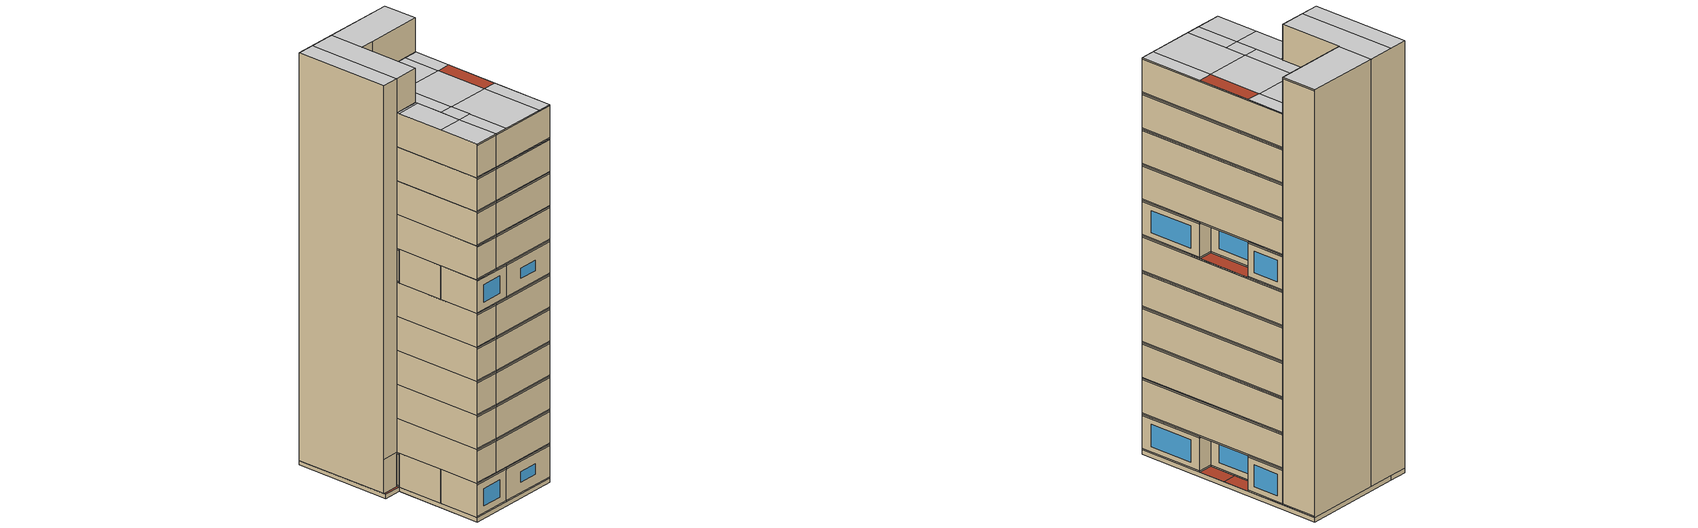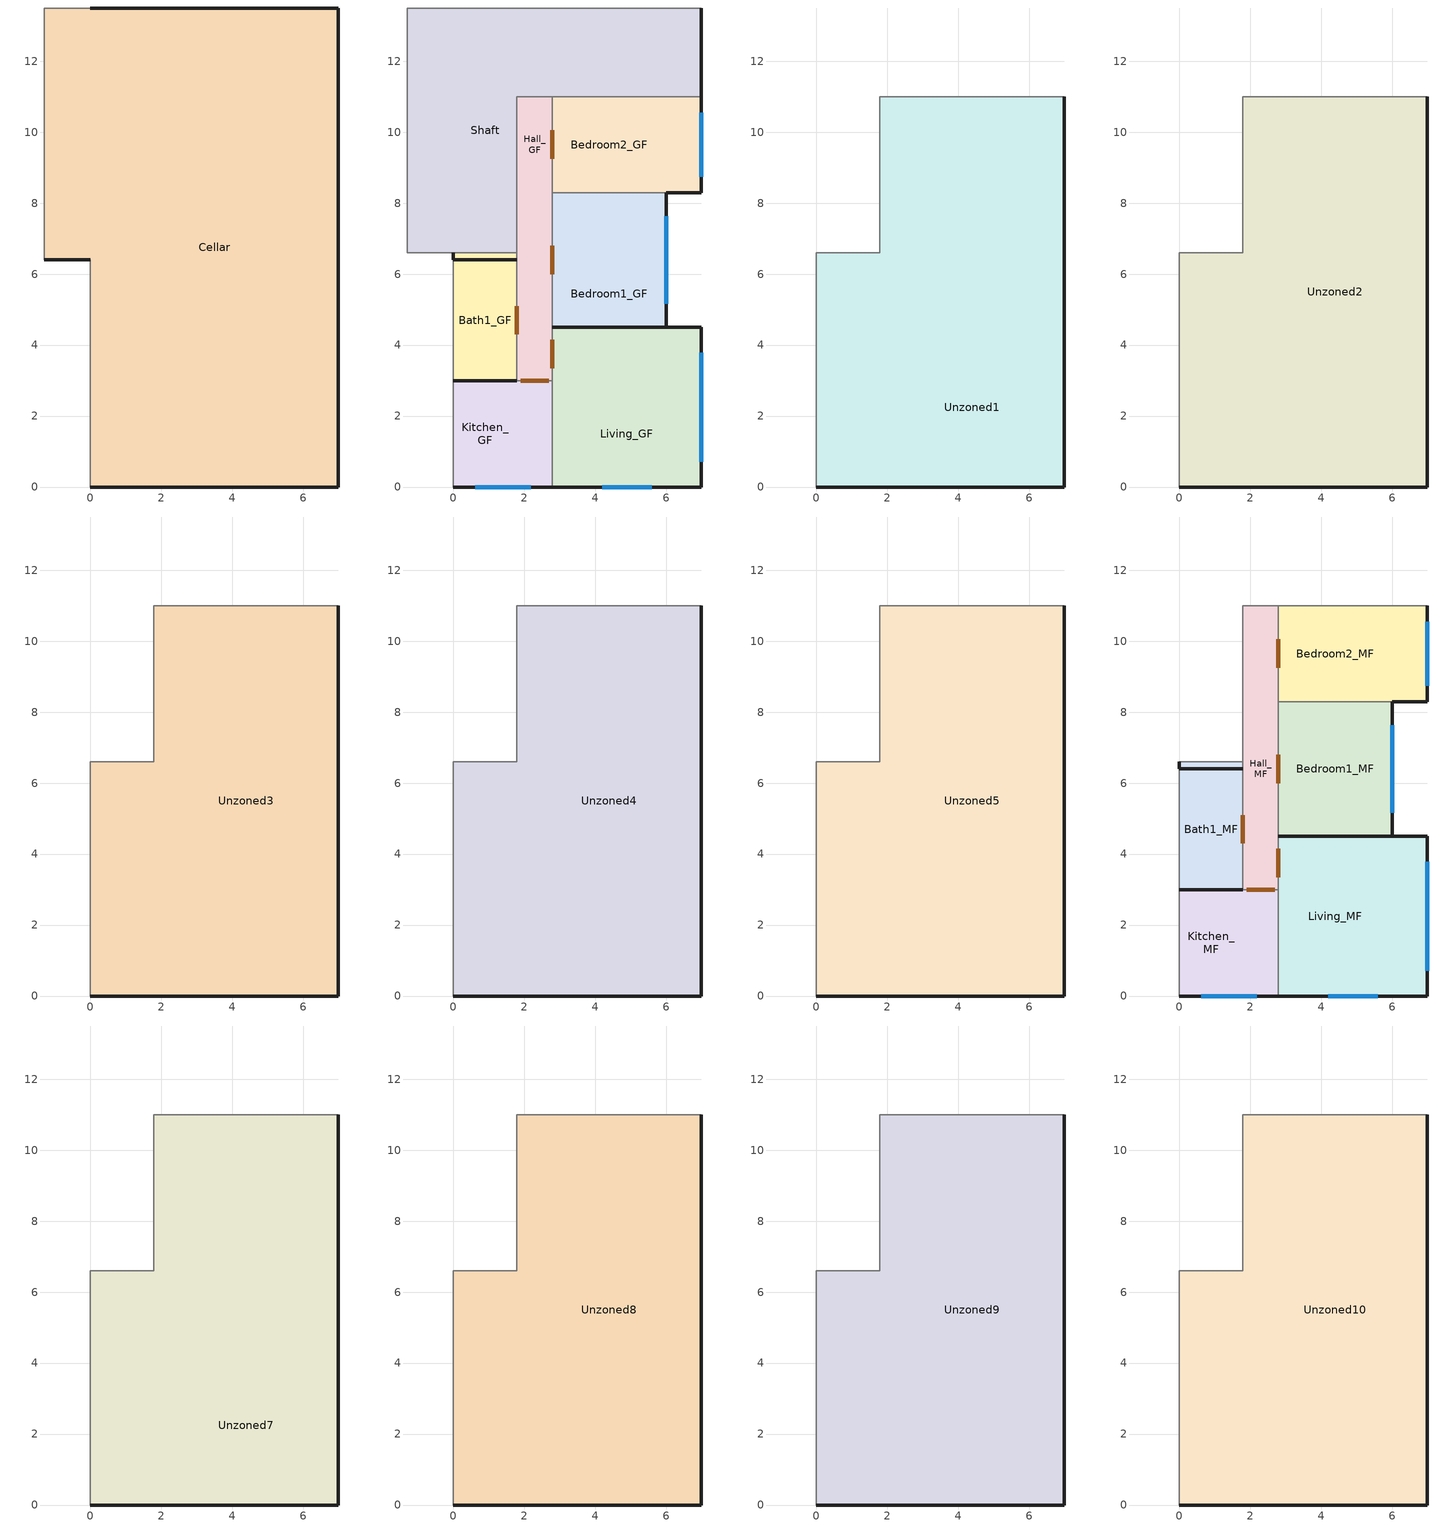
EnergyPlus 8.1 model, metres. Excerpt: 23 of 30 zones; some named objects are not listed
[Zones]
Cellar
 floor ground (FLOOR_RandomU): 0,13.5 7,13.5 7,0 0,0 z-0.3; -1.3,13.5 0,13.5 0,6.4 -1.3,6.4 z-0.3
 wall outside (CAVITY_RandomU): 0,0 7,0 7,13.5 0,13.5 / -1.3,6.4 0,6.4 z-0.3:0
 wall adiabatic (CAVITY_RandomU): 0,6.4 0,0 / 0,13.5 -1.3,13.5 -1.3,6.4 z-0.3:0
 roof outside (3.10_Roof): 6,8.3 6,6.4 7,6.4 7,8.3 z0; 6,6.4 6,4.5 7,4.5 7,6.4 z0; -1.3,6.6 -1.3,6.4 0,6.4 0,6.6 z0
Shaft
 floor to Cellar (Suspended_Wooden_Floor): -1.3,13.5 0,13.5 0,6.6 -1.3,6.6 z0; 0,13.5 1.8,13.5 1.8,6.6 0,6.6 z0; 6,13.5 7,13.5 7,11 6,11 z0; 1.8,13.5 2.8,13.5 2.8,11 1.8,11 z0; 2.8,13.5 6,13.5 6,11 2.8,11 z0
 wall outside (CAVITY_RandomU): 7,11 7,13.5 z0.1:28.7; 7,11 7,13.5 z28.7:28.8; 7,11 7,13.5 z0:0.1
 wall adiabatic (CAVITY_RandomU): 7,13.5 1.8,13.5 -1.3,13.5 -1.3,6.6 z0:28.8; -1.3,6.6 0,6.6 z0:2.4; -1.3,6.6 0,6.6 z2.4:28.8
 wall to Bath1_GF (Single_Brick_Internal_Wall): 0,6.6 1.8,6.6 z0:2.4
 wall to Unzoned1 (Single_Brick_Internal_Wall): 0,6.6 1.8,6.6 1.8,11 2.8,11 7,11 z2.4:4.8
 wall to Bath1_MF (Single_Brick_Internal_Wall): 0,6.6 1.8,6.6 z14.4:16.8
 wall to Unzoned10 (Single_Brick_Internal_Wall): 0,6.6 1.8,6.6 1.8,11 2.8,11 7,11 z24:26.4
 wall to Hall_GF (Single_Brick_Internal_Wall): 1.8,6.6 1.8,11 2.8,11 z0:2.4
 wall to Bath1_TF (Single_Brick_Internal_Wall): 0,6.6 1.8,6.6 z26.4:28.8
 wall to Hall_TF (Single_Brick_Internal_Wall): 1.8,6.6 1.8,11 2.8,11 z26.4:28.8
 wall to Unzoned2 (Single_Brick_Internal_Wall): 0,6.6 1.8,6.6 1.8,11 2.8,11 7,11 z4.8:7.2
 wall to Unzoned3 (Single_Brick_Internal_Wall): 0,6.6 1.8,6.6 1.8,11 2.8,11 7,11 z7.2:9.6
 wall to Unzoned7 (Single_Brick_Internal_Wall): 0,6.6 1.8,6.6 1.8,11 2.8,11 7,11 z16.8:19.2
 wall to Unzoned4 (Single_Brick_Internal_Wall): 0,6.6 1.8,6.6 1.8,11 2.8,11 7,11 z9.6:12
 wall to Unzoned8 (Single_Brick_Internal_Wall): 0,6.6 1.8,6.6 1.8,11 2.8,11 7,11 z19.2:21.6
 wall to Unzoned5 (Single_Brick_Internal_Wall): 0,6.6 1.8,6.6 1.8,11 2.8,11 7,11 z12:14.4
 wall to Unzoned9 (Single_Brick_Internal_Wall): 0,6.6 1.8,6.6 1.8,11 2.8,11 7,11 z21.6:24
 wall to Hall_MF (Single_Brick_Internal_Wall): 1.8,6.6 1.8,11 2.8,11 z14.4:16.8
 wall to Bedroom2_GF (Single_Brick_Internal_Wall): 2.8,11 7,11 z0:2.4
 wall to Bedroom2_MF (Single_Brick_Internal_Wall): 2.8,11 7,11 z14.4:16.8
 wall to Bedroom2_TF (Single_Brick_Internal_Wall): 2.8,11 7,11 z26.4:28.8
 ceiling to Loft (LoftCeiling_RandomU): 0,13.5 0,6.6 1.8,6.6 1.8,13.5 z28.8; -1.3,13.5 -1.3,6.6 0,6.6 0,13.5 z28.8; 1.8,13.5 1.8,11 7,11 7,13.5 z28.8
Bedroom2_GF
 floor to Cellar (Suspended_Wooden_Floor): 6,11 7,11 7,8.3 6,8.3 z0; 2.8,11 6,11 6,8.3 2.8,8.3 z0
 wall outside (CAVITY_RandomU): 6,8.3 7,8.3 7,11 z0.1:2.3; 6,8.3 7,8.3 7,11 z2.3:2.4; 6,8.3 7,8.3 7,11 z0:0.1
 wall to Bedroom1_GF (Single_Brick_Internal_Wall): 2.8,8.3 6,8.3 z0:2.4
 wall to Hall_GF (Single_Brick_Internal_Wall): 2.8,11 2.8,8.3 z0:2.4
 window (Window_RandomU): 7,8.75 7,10.55 z0.47:1.93
 door inside (Wooden_Door): 2.8,10.05 2.8,9.25 z0:2
Living_GF
 floor to Cellar (Suspended_Wooden_Floor): 2.8,3 7,3 7,0 2.8,0 z0; 2.8,4.5 6,4.5 6,3 2.8,3 z0; 6,4.5 7,4.5 7,3 6,3 z0
 wall outside (CAVITY_RandomU): 2.8,0 7,0 7,4.5 2.8,4.5 z0.1:2.3; 2.8,0 7,0 7,4.5 2.8,4.5 z2.3:2.4; 2.8,0 7,0 7,4.5 2.8,4.5 z0:0.1
 wall to Kitchen_GF (Single_Brick_Internal_Wall): 2.8,3 2.8,0 z0:2.4
 wall to Hall_GF (Single_Brick_Internal_Wall): 2.8,4.5 2.8,3 z0:2.4
 window (Window_RandomU): 7,0.71 7,3.79 z0.45:1.95; 4.2,0 5.6,0 z0.83:1.57
 door inside (Wooden_Door): 2.8,4.15 2.8,3.35 z0:2
Bedroom1_GF
 floor to Cellar (Suspended_Wooden_Floor): 2.8,8.3 6,8.3 6,6.4 2.8,6.4 z0; 2.8,6.4 6,6.4 6,4.5 2.8,4.5 z0
 wall outside (CAVITY_RandomU): 2.8,4.5 6,4.5 6,8.3 z0.1:2.3; 2.8,4.5 6,4.5 6,8.3 z2.3:2.4; 2.8,4.5 6,4.5 6,8.3 z0:0.1
 wall to Hall_GF (Single_Brick_Internal_Wall): 2.8,8.3 2.8,4.5 z0:2.4
 window (Window_RandomU): 6,5.17 6,7.63 z0.49:1.91
 door inside (Wooden_Door): 2.8,6.8 2.8,6 z0:2
Hall_GF
 floor to Cellar (Suspended_Wooden_Floor): 1.8,8.3 2.8,8.3 2.8,6.4 1.8,6.4 z0; 1.8,4.5 2.8,4.5 2.8,3 1.8,3 z0; 1.8,6.4 2.8,6.4 2.8,4.5 1.8,4.5 z0; 1.8,11 2.8,11 2.8,8.3 1.8,8.3 z0
 wall to Kitchen_GF (Single_Brick_Internal_Wall): 1.8,3 2.8,3 z0:2.4
 wall to Bath1_GF (Single_Brick_Internal_Wall): 1.8,6.6 1.8,6.4 1.8,3 z0:2.4
 door inside (Wooden_Door): 1.9,3 2.7,3 / 1.8,5.1 1.8,4.3 z0:2
Kitchen_GF
 floor to Cellar (Suspended_Wooden_Floor): 0,3 1.8,3 1.8,0 0,0 z0; 1.8,3 2.8,3 2.8,0 1.8,0 z0
 wall outside (CAVITY_RandomU): 0,0 2.8,0 / 1.8,3 0,3 z0.1:2.3; 1.8,3 0,3 / 0,0 2.8,0 z2.3:2.4; 1.8,3 0,3 / 0,0 2.8,0 z0:0.1
 wall adiabatic (CAVITY_RandomU): 0,3 0,0 z0:2.4
 window (Window_RandomU): 0.62,0 2.18,0 z0.59:1.81
Bath1_GF
 floor to Cellar (Suspended_Wooden_Floor): 0,6.4 1.8,6.4 1.8,3 0,3 z0; 0,6.6 1.8,6.6 1.8,6.4 0,6.4 z0
 wall outside (CAVITY_RandomU): 0,3 1.8,3 / 0,6.6 0,6.4 1.8,6.4 z0.1:2.3; 0,6.6 0,6.4 1.8,6.4 / 0,3 1.8,3 z2.3:2.4; 0,6.6 0,6.4 1.8,6.4 / 0,3 1.8,3 z0:0.1
 wall adiabatic (CAVITY_RandomU): 1.8,6.4 0,6.4 0,3 z0:2.4
Unzoned1
 floor to Bedroom1_GF (Suspended_Wooden_Floor): 2.8,8.3 6,8.3 6,4.5 2.8,4.5 z2.4
 floor to Hall_GF (Suspended_Wooden_Floor): 1.8,4.5 2.8,4.5 2.8,3 1.8,3 z2.4; 1.8,8.3 2.8,8.3 2.8,4.5 1.8,4.5 z2.4; 1.8,11 2.8,11 2.8,8.3 1.8,8.3 z2.4
 floor to Bedroom2_GF (Suspended_Wooden_Floor): 6,11 7,11 7,8.3 6,8.3 z2.4; 2.8,11 6,11 6,8.3 2.8,8.3 z2.4
 floor to Living_GF (Suspended_Wooden_Floor): 2.8,4.5 6,4.5 6,0 2.8,0 z2.4; 6,4.5 7,4.5 7,0 6,0 z2.4
 floor ground (FLOOR_RandomU): 6,8.3 7,8.3 7,4.5 6,4.5 z2.4
 floor to Kitchen_GF (Suspended_Wooden_Floor): 1.8,3 2.8,3 2.8,0 1.8,0 z2.4; 0,3 1.8,3 1.8,0 0,0 z2.4
 floor to Bath1_GF (Suspended_Wooden_Floor): 0,6.4 1.8,6.4 1.8,3 0,3 z2.4; 0,6.6 1.8,6.6 1.8,6.4 0,6.4 z2.4
 wall outside (CAVITY_RandomU): 0,0 1.8,0 7,0 7,11 z2.5:4.7; 0,0 1.8,0 7,0 7,11 z4.7:4.8; 0,0 1.8,0 7,0 7,11 z2.4:2.5
 wall adiabatic (CAVITY_RandomU): 0,6.6 0,0 z2.4:4.8
Unzoned2
 floor to Unzoned1 (Suspended_Wooden_Floor): 1.8,11 7,11 7,0 1.8,0 z4.8; 0,6.6 1.8,6.6 1.8,0 0,0 z4.8
 wall outside (CAVITY_RandomU): 0,0 1.8,0 7,0 7,11 z4.9:7.1; 0,0 1.8,0 7,0 7,11 z7.1:7.2; 0,0 1.8,0 7,0 7,11 z4.8:4.9
 wall adiabatic (CAVITY_RandomU): 0,6.6 0,0 z4.8:7.2
 roof outside (3.10_Roof): 1.8,11 1.8,0 7,0 7,11 z7.2; 0,6.6 0,0 1.8,0 1.8,6.6 z7.2
Unzoned3
 floor ground (FLOOR_RandomU): 1.8,11 7,11 7,0 1.8,0 z7.2; 0,6.6 1.8,6.6 1.8,0 0,0 z7.2
 wall outside (CAVITY_RandomU): 0,0 1.8,0 7,0 7,11 z7.3:9.5; 0,0 1.8,0 7,0 7,11 z9.5:9.6; 0,0 1.8,0 7,0 7,11 z7.2:7.3
 wall adiabatic (CAVITY_RandomU): 0,6.6 0,0 z7.2:9.6
Unzoned4
 floor to Unzoned3 (Suspended_Wooden_Floor): 1.8,11 7,11 7,0 1.8,0 z9.6; 0,6.6 1.8,6.6 1.8,0 0,0 z9.6
 wall outside (CAVITY_RandomU): 0,0 1.8,0 7,0 7,11 z9.7:11.9; 0,0 1.8,0 7,0 7,11 z11.9:12; 0,0 1.8,0 7,0 7,11 z9.6:9.7
 wall adiabatic (CAVITY_RandomU): 0,6.6 0,0 z9.6:12
Unzoned5
 floor to Unzoned4 (Suspended_Wooden_Floor): 1.8,11 7,11 7,0 1.8,0 z12; 0,6.6 1.8,6.6 1.8,0 0,0 z12
 wall outside (CAVITY_RandomU): 0,0 1.8,0 7,0 7,11 z12.1:14.3; 0,0 1.8,0 7,0 7,11 z14.3:14.4; 0,0 1.8,0 7,0 7,11 z12:12.1
 wall adiabatic (CAVITY_RandomU): 0,6.6 0,0 z12:14.4
 roof outside (3.10_Roof): 6,8.3 6,4.5 7,4.5 7,8.3 z14.4
Bedroom1_MF
 floor to Unzoned5 (Suspended_Wooden_Floor): 2.8,8.3 6,8.3 6,4.5 2.8,4.5 z14.4
 wall outside (CAVITY_RandomU): 2.8,4.5 6,4.5 6,8.3 z14.5:16.7; 2.8,4.5 6,4.5 6,8.3 z16.7:16.8; 2.8,4.5 6,4.5 6,8.3 z14.4:14.5
 wall to Bedroom2_MF (Single_Brick_Internal_Wall): 6,8.3 2.8,8.3 z14.4:16.8
 wall to Hall_MF (Single_Brick_Internal_Wall): 2.8,8.3 2.8,4.5 z14.4:16.8
 window (Window_RandomU): 6,5.17 6,7.63 z14.89:16.31
 door inside (Wooden_Door): 2.8,6.8 2.8,6 z14.4:16.4
Bath1_MF
 floor to Unzoned5 (Suspended_Wooden_Floor): 0,6.4 1.8,6.4 1.8,3 0,3 z14.4; 0,6.6 1.8,6.6 1.8,6.4 0,6.4 z14.4
 wall outside (CAVITY_RandomU): 0,3 1.8,3 / 0,6.6 0,6.4 1.8,6.4 z14.5:16.7; 0,6.6 0,6.4 1.8,6.4 / 0,3 1.8,3 z16.7:16.8; 0,6.6 0,6.4 1.8,6.4 / 0,3 1.8,3 z14.4:14.5
 wall adiabatic (CAVITY_RandomU): 1.8,6.4 0,6.4 0,3 z14.4:16.8
 wall to Hall_MF (Single_Brick_Internal_Wall): 1.8,3 1.8,6.4 1.8,6.6 z14.4:16.8
 door inside (Wooden_Door): 1.8,4.3 1.8,5.1 z14.4:16.4
Hall_MF
 floor to Unzoned5 (Suspended_Wooden_Floor): 1.8,4.5 2.8,4.5 2.8,3 1.8,3 z14.4; 1.8,8.3 2.8,8.3 2.8,4.5 1.8,4.5 z14.4; 1.8,11 2.8,11 2.8,8.3 1.8,8.3 z14.4
 wall to Kitchen_MF (Single_Brick_Internal_Wall): 1.8,3 2.8,3 z14.4:16.8
 wall to Living_MF (Single_Brick_Internal_Wall): 2.8,3 2.8,4.5 z14.4:16.8
 wall to Bedroom2_MF (Single_Brick_Internal_Wall): 2.8,8.3 2.8,11 z14.4:16.8
 door inside (Wooden_Door): 1.9,3 2.7,3 / 2.8,3.35 2.8,4.15 / 2.8,9.25 2.8,10.05 z14.4:16.4
Kitchen_MF
 floor to Unzoned5 (Suspended_Wooden_Floor): 1.8,3 2.8,3 2.8,0 1.8,0 z14.4; 0,3 1.8,3 1.8,0 0,0 z14.4
 wall outside (CAVITY_RandomU): 0,0 2.8,0 / 1.8,3 0,3 z14.5:16.7; 1.8,3 0,3 / 0,0 2.8,0 z16.7:16.8; 1.8,3 0,3 / 0,0 2.8,0 z14.4:14.5
 wall to Living_MF (Single_Brick_Internal_Wall): 2.8,0 2.8,3 z14.4:16.8
 wall adiabatic (CAVITY_RandomU): 0,3 0,0 z14.4:16.8
 window (Window_RandomU): 0.62,0 2.18,0 z14.99:16.21
Bedroom2_MF
 floor to Unzoned5 (Suspended_Wooden_Floor): 6,11 7,11 7,8.3 6,8.3 z14.4; 2.8,11 6,11 6,8.3 2.8,8.3 z14.4
 wall outside (CAVITY_RandomU): 6,8.3 7,8.3 7,11 z14.5:16.7; 6,8.3 7,8.3 7,11 z16.7:16.8; 6,8.3 7,8.3 7,11 z14.4:14.5
 window (Window_RandomU): 7,8.75 7,10.55 z14.87:16.33
Living_MF
 floor to Unzoned5 (Suspended_Wooden_Floor): 2.8,4.5 6,4.5 6,0 2.8,0 z14.4; 6,4.5 7,4.5 7,0 6,0 z14.4
 wall outside (CAVITY_RandomU): 2.8,0 7,0 7,4.5 2.8,4.5 z14.5:16.7; 2.8,0 7,0 7,4.5 2.8,4.5 z16.7:16.8; 2.8,0 7,0 7,4.5 2.8,4.5 z14.4:14.5
 window (Window_RandomU): 7,0.71 7,3.79 z14.85:16.35; 4.2,0 5.6,0 z15.23:15.97
Unzoned7
 floor to Bedroom1_MF (Suspended_Wooden_Floor): 2.8,8.3 6,8.3 6,4.5 2.8,4.5 z16.8
 floor to Hall_MF (Suspended_Wooden_Floor): 1.8,4.5 2.8,4.5 2.8,3 1.8,3 z16.8; 1.8,8.3 2.8,8.3 2.8,4.5 1.8,4.5 z16.8; 1.8,11 2.8,11 2.8,8.3 1.8,8.3 z16.8
 floor to Bedroom2_MF (Suspended_Wooden_Floor): 6,11 7,11 7,8.3 6,8.3 z16.8; 2.8,11 6,11 6,8.3 2.8,8.3 z16.8
 floor to Living_MF (Suspended_Wooden_Floor): 2.8,4.5 6,4.5 6,0 2.8,0 z16.8; 6,4.5 7,4.5 7,0 6,0 z16.8
 floor ground (FLOOR_RandomU): 6,8.3 7,8.3 7,4.5 6,4.5 z16.8
 floor to Kitchen_MF (Suspended_Wooden_Floor): 1.8,3 2.8,3 2.8,0 1.8,0 z16.8; 0,3 1.8,3 1.8,0 0,0 z16.8
 floor to Bath1_MF (Suspended_Wooden_Floor): 0,6.4 1.8,6.4 1.8,3 0,3 z16.8; 0,6.6 1.8,6.6 1.8,6.4 0,6.4 z16.8
 wall outside (CAVITY_RandomU): 0,0 1.8,0 7,0 7,11 z16.9:19.1; 0,0 1.8,0 7,0 7,11 z19.1:19.2; 0,0 1.8,0 7,0 7,11 z16.8:16.9
 wall adiabatic (CAVITY_RandomU): 0,6.6 0,0 z16.8:19.2
Unzoned8
 floor to Unzoned7 (Suspended_Wooden_Floor): 1.8,11 7,11 7,0 1.8,0 z19.2; 0,6.6 1.8,6.6 1.8,0 0,0 z19.2
 wall outside (CAVITY_RandomU): 0,0 1.8,0 7,0 7,11 z19.3:21.5; 0,0 1.8,0 7,0 7,11 z21.5:21.6; 0,0 1.8,0 7,0 7,11 z19.2:19.3
 wall adiabatic (CAVITY_RandomU): 0,6.6 0,0 z19.2:21.6
 roof outside (3.10_Roof): 1.8,11 1.8,0 7,0 7,11 z21.6; 0,6.6 0,0 1.8,0 1.8,6.6 z21.6
Unzoned9
 floor ground (FLOOR_RandomU): 1.8,11 7,11 7,0 1.8,0 z21.6; 0,6.6 1.8,6.6 1.8,0 0,0 z21.6
 wall outside (CAVITY_RandomU): 0,0 1.8,0 7,0 7,11 z21.7:23.9; 0,0 1.8,0 7,0 7,11 z23.9:24; 0,0 1.8,0 7,0 7,11 z21.6:21.7
 wall adiabatic (CAVITY_RandomU): 0,6.6 0,0 z21.6:24
Unzoned10
 floor to Unzoned9 (Suspended_Wooden_Floor): 1.8,11 7,11 7,0 1.8,0 z24; 0,6.6 1.8,6.6 1.8,0 0,0 z24
 wall outside (CAVITY_RandomU): 0,0 1.8,0 7,0 7,11 z24.1:26.3; 0,0 1.8,0 7,0 7,11 z26.3:26.4; 0,0 1.8,0 7,0 7,11 z24:24.1
 wall adiabatic (CAVITY_RandomU): 0,6.6 0,0 z24:26.4
 ceiling to Bedroom1_TF (Suspended_Wooden_Ceiling): 2.8,8.3 2.8,4.5 6,4.5 6,8.3 z26.4
 ceiling to Hall_TF (Suspended_Wooden_Ceiling): 1.8,4.5 1.8,3 2.8,3 2.8,4.5 z26.4; 1.8,8.3 1.8,4.5 2.8,4.5 2.8,8.3 z26.4; 1.8,11 1.8,8.3 2.8,8.3 2.8,11 z26.4
 ceiling to Bedroom2_TF (Suspended_Wooden_Ceiling): 6,11 6,8.3 7,8.3 7,11 z26.4; 2.8,11 2.8,8.3 6,8.3 6,11 z26.4
 ceiling to Living_TF (Suspended_Wooden_Ceiling): 2.8,4.5 2.8,0 6,0 6,4.5 z26.4; 6,4.5 6,0 7,0 7,4.5 z26.4
 ceiling to Kitchen_TF (Suspended_Wooden_Ceiling): 1.8,3 1.8,0 2.8,0 2.8,3 z26.4; 0,3 0,0 1.8,0 1.8,3 z26.4
 ceiling to Bath1_TF (Suspended_Wooden_Ceiling): 0,6.4 0,3 1.8,3 1.8,6.4 z26.4; 0,6.6 0,6.4 1.8,6.4 1.8,6.6 z26.4
 roof outside (3.10_Roof): 6,8.3 6,4.5 7,4.5 7,8.3 z26.4
[Building]
Highrise: 0, City, 0.04, 0.4, FullExterior, 25, 6
[Site:GroundTemperature:BuildingSurface]
8.3, 6.4, 5.8, 6.3, 8.9, 11.7, 14.4, 16.4, 17, 16.1, 13.8, 11
[Material]
Concrete_0.5: Rough, 0.5, 1.6, 2300, 850, 0.9, 0.7, 0.7
Brick_0.11: Rough, 0.11, 0.6, 1712, 850, 0.9, 0.7, 0.7
Spruce_0.04: Rough, 0.04, 0.09, 455, 1500, 0.9, 0.7, 0.7
Gypsum_0.01: Rough, 0.01, 0.2, 850, 850, 0.9, 0.6, 0.7
Concrete_0.04: Rough, 0.04, 1.6, 2300, 850, 0.9, 0.7, 0.7
Brick_0.1: Rough, 0.1, 0.6, 1712, 850, 0.9, 0.7, 0.7
Concrete_0.01: Rough, 0.01, 1.6, 2300, 850, 0.9, 0.7, 0.7
Spruce_0.0125: Rough, 0.0125, 0.09, 455, 1500, 0.9, 0.7, 0.7
AirGap_0.1: Rough, 0.1, 0.02485, 1.204, 1004, 0.9, 0.7, 0.7
AirGapExt_0.01: Rough, 0.01, 0.02485, 1.204, 1004, 0.9, 0.7, 0.7
Spruce_0.05: Rough, 0.05, 0.09, 455, 1500, 0.9, 0.7, 0.7
GlassFiberFloor_0.0065: Rough, 0.0065, 0.04, 80, 840, 0.9, 0.7, 0.7
Gypsum_0.1: Rough, 0.1, 0.2, 850, 850, 0.9, 0.6, 0.7
AirGapRoof_0.0001: Rough, 0.0001, 0.02485, 1.204, 1004, 0.9, 0.7, 0.7
[WindowMaterial:Glazing]
Glass_0.01: SpectralAverage, , 0.01, 0.775, 0.071, 0.071, 0.881, 0.08, 0.08, 0, 0.84, 0.84, 0.9
[WindowMaterial:Gas]
GasWin_0.01: Air, 0.01
[Construction]
Single_Brick_Internal_Wall: Gypsum_0.01, Brick_0.1, Gypsum_0.01
Suspended_Wooden_Ceiling: Spruce_0.05, AirGap_0.1, Gypsum_0.01
3.10_Roof: Concrete_0.04, Gypsum_0.01
Suspended_Wooden_Floor: Gypsum_0.01, AirGap_0.1, Spruce_0.05
LoftCeiling_RandomU: Gypsum_0.01, AirGapRoof_0.0001, Spruce_0.0125, Concrete_0.01
FLOOR_RandomU: Concrete_0.5, GlassFiberFloor_0.0065, Gypsum_0.1
Wooden_Door: Spruce_0.04
Window_RandomU: Glass_0.01, GasWin_0.01, Glass_0.01
CAVITY_RandomU: Brick_0.11, AirGapExt_0.01, Brick_0.11, Gypsum_0.01
[Zone]
Bedroom1_MF; Shaft; Bedroom2_GF; Unzoned10; Bath1_MF; Unzoned1; Living_GF; Bedroom1_GF; Unzoned3; Hall_MF; Kitchen_MF; Cellar; Unzoned4; Bedroom2_MF; Hall_GF; Unzoned9; Unzoned8; Kitchen_GF; Unzoned5; Bath1_GF; Unzoned2; Living_MF; Unzoned7: 0, 0, 0, 0
[ZoneContaminantSourceAndSink:Generic:DepositionRateSink]
Gas_PM25_test_Bedroom1_MF_DepRate_: Bedroom1_MF, 5e-05, Gas_PM25_test_Bedroom1_MF_DepRate_
Gas_PM25_test_Shaft_DepRate_: Shaft, 5e-05, Gas_PM25_test_Shaft_DepRate_
Gas_PM25_test_Bedroom2_GF_DepRate_: Bedroom2_GF, 5e-05, Gas_PM25_test_Bedroom2_GF_DepRate_
Gas_PM25_test_Unzoned10_DepRate_: Unzoned10, 5e-05, Gas_PM25_test_Unzoned10_DepRate_
Gas_PM25_test_Bath1_MF_DepRate_: Bath1_MF, 5e-05, Gas_PM25_test_Bath1_MF_DepRate_
Gas_PM25_test_Unzoned1_DepRate_: Unzoned1, 5e-05, Gas_PM25_test_Unzoned1_DepRate_
Gas_PM25_test_Living_GF_DepRate_: Living_GF, 5e-05, Gas_PM25_test_Living_GF_DepRate_
Gas_PM25_test_Bedroom1_GF_DepRate_: Bedroom1_GF, 5e-05, Gas_PM25_test_Bedroom1_GF_DepRate_
Gas_PM25_test_Unzoned3_DepRate_: Unzoned3, 5e-05, Gas_PM25_test_Unzoned3_DepRate_
Gas_PM25_test_Hall_MF_DepRate_: Hall_MF, 5e-05, Gas_PM25_test_Hall_MF_DepRate_
Gas_PM25_test_Kitchen_MF_DepRate_: Kitchen_MF, 5e-05, Gas_PM25_test_Kitchen_MF_DepRate_
Gas_PM25_test_Cellar_DepRate_: Cellar, 5e-05, Gas_PM25_test_Cellar_DepRate_
Gas_PM25_test_Unzoned4_DepRate_: Unzoned4, 5e-05, Gas_PM25_test_Unzoned4_DepRate_
Gas_PM25_test_Bedroom2_MF_DepRate_: Bedroom2_MF, 5e-05, Gas_PM25_test_Bedroom2_MF_DepRate_
Gas_PM25_test_Hall_GF_DepRate_: Hall_GF, 5e-05, Gas_PM25_test_Hall_GF_DepRate_
Gas_PM25_test_Unzoned9_DepRate_: Unzoned9, 5e-05, Gas_PM25_test_Unzoned9_DepRate_
Gas_PM25_test_Unzoned8_DepRate_: Unzoned8, 5e-05, Gas_PM25_test_Unzoned8_DepRate_
Gas_PM25_test_Kitchen_GF_DepRate_: Kitchen_GF, 5e-05, Gas_PM25_test_Kitchen_GF_DepRate_
Gas_PM25_test_Unzoned5_DepRate_: Unzoned5, 5e-05, Gas_PM25_test_Unzoned5_DepRate_
Gas_PM25_test_Bath1_GF_DepRate_: Bath1_GF, 5e-05, Gas_PM25_test_Bath1_GF_DepRate_
Gas_PM25_test_Unzoned2_DepRate_: Unzoned2, 5e-05, Gas_PM25_test_Unzoned2_DepRate_
Gas_PM25_test_Living_MF_DepRate_: Living_MF, 5e-05, Gas_PM25_test_Living_MF_DepRate_
Gas_PM25_test_Unzoned7_DepRate_: Unzoned7, 5e-05, Gas_PM25_test_Unzoned7_DepRate_
[People]
Pensioner1_Bedroom1_MF: Bedroom1_MF, Pensioner1_Bedroom1_MF_Presence_, People, 1, , , 0.1, autocalculate, Pensioner1_Bedroom1_MF_Metabolism_, 3.82e-08, No, ZoneAveraged
Pensioner2_Bedroom1_MF: Bedroom1_MF, Pensioner2_Bedroom1_MF_Presence_, People, 1, , , 0.1, autocalculate, Pensioner2_Bedroom1_MF_Metabolism_, 3.82e-08, No, ZoneAveraged
Pensioner2_Bath1_MF: Bath1_MF, Pensioner2_Bath1_MF_Presence_, People, 1, , , 0.1, autocalculate, Pensioner2_Bath1_MF_Metabolism_, 3.82e-08, No, ZoneAveraged
Pensioner1_Bath1_MF: Bath1_MF, Pensioner1_Bath1_MF_Presence_, People, 1, , , 0.1, autocalculate, Pensioner1_Bath1_MF_Metabolism_, 3.82e-08, No, ZoneAveraged
Pensioner2_Living_GF: Living_GF, Pensioner2_Living_GF_Presence_, People, 1, , , 0.1, autocalculate, Pensioner2_Living_GF_Metabolism_, 3.82e-08, No, ZoneAveraged
Pensioner1_Living_GF: Living_GF, Pensioner1_Living_GF_Presence_, People, 1, , , 0.1, autocalculate, Pensioner1_Living_GF_Metabolism_, 3.82e-08, No, ZoneAveraged
Pensioner2_Bedroom1_GF: Bedroom1_GF, Pensioner2_Bedroom1_GF_Presence_, People, 1, , , 0.1, autocalculate, Pensioner2_Bedroom1_GF_Metabolism_, 3.82e-08, No, ZoneAveraged
Pensioner1_Bedroom1_GF: Bedroom1_GF, Pensioner1_Bedroom1_GF_Presence_, People, 1, , , 0.1, autocalculate, Pensioner1_Bedroom1_GF_Metabolism_, 3.82e-08, No, ZoneAveraged
Pensioner2_Kitchen_MF: Kitchen_MF, Pensioner2_Kitchen_MF_Presence_, People, 1, , , 0.1, autocalculate, Pensioner2_Kitchen_MF_Metabolism_, 3.82e-08, No, ZoneAveraged
Pensioner1_Kitchen_MF: Kitchen_MF, Pensioner1_Kitchen_MF_Presence_, People, 1, , , 0.1, autocalculate, Pensioner1_Kitchen_MF_Metabolism_, 3.82e-08, No, ZoneAveraged
Pensioner1_Kitchen_GF: Kitchen_GF, Pensioner1_Kitchen_GF_Presence_, People, 1, , , 0.1, autocalculate, Pensioner1_Kitchen_GF_Metabolism_, 3.82e-08, No, ZoneAveraged
Pensioner2_Kitchen_GF: Kitchen_GF, Pensioner2_Kitchen_GF_Presence_, People, 1, , , 0.1, autocalculate, Pensioner2_Kitchen_GF_Metabolism_, 3.82e-08, No, ZoneAveraged
Pensioner2_Bath1_GF: Bath1_GF, Pensioner2_Bath1_GF_Presence_, People, 1, , , 0.1, autocalculate, Pensioner2_Bath1_GF_Metabolism_, 3.82e-08, No, ZoneAveraged
Pensioner1_Bath1_GF: Bath1_GF, Pensioner1_Bath1_GF_Presence_, People, 1, , , 0.1, autocalculate, Pensioner1_Bath1_GF_Metabolism_, 3.82e-08, No, ZoneAveraged
Pensioner2_Living_MF: Living_MF, Pensioner2_Living_MF_Presence_, People, 1, , , 0.1, autocalculate, Pensioner2_Living_MF_Metabolism_, 3.82e-08, No, ZoneAveraged
Pensioner1_Living_MF: Living_MF, Pensioner1_Living_MF_Presence_, People, 1, , , 0.1, autocalculate, Pensioner1_Living_MF_Metabolism_, 3.82e-08, No, ZoneAveraged
[ElectricEquipment]
Bedroom1_MF_Pensioner1_Bedroom1_MF_Appliance_NIST_MOBILEPHONES_NIST_MOBILEPHONES: Bedroom1_MF, Pensioner1_Bedroom1_MF_Appliance_NIST_MOBILEPHONES, EquipmentLevel, 0, , , 0.16, 0.367, 0.106
Bedroom1_MF_Pensioner2_Bedroom1_MF_Appliance_NIST_MOBILEPHONES_NIST_MOBILEPHONES: Bedroom1_MF, Pensioner2_Bedroom1_MF_Appliance_NIST_MOBILEPHONES, EquipmentLevel, 0, , , 0.16, 0.367, 0.106
Bath1_MF_Pensioner1_Bath1_MF_Appliance_CIBSE_SHOWER_MOISTURE_CIBSE_SHOWER_MOISTURE: Bath1_MF, Pensioner1_Bath1_MF_Appliance_CIBSE_SHOWER_MOISTURE, EquipmentLevel, 0, , , 1, 0, 0
Bath1_MF_Pensioner2_Bath1_MF_Appliance_CIBSE_SHOWER_MOISTURE_CIBSE_SHOWER_MOISTURE: Bath1_MF, Pensioner2_Bath1_MF_Appliance_CIBSE_SHOWER_MOISTURE, EquipmentLevel, 0, , , 1, 0, 0
Bath1_MF_Pensioner2_Bath1_MF_Appliance_NIST_HAIRDRYER_NIST_HAIRDRYER: Bath1_MF, Pensioner2_Bath1_MF_Appliance_NIST_HAIRDRYER, EquipmentLevel, 0, , , 0.16, 0.367, 0.106
Living_GF_Pensioner1_Living_GF_Appliance_NIST_MOBILEPHONES_NIST_MOBILEPHONES: Living_GF, Pensioner1_Living_GF_Appliance_NIST_MOBILEPHONES, EquipmentLevel, 0, , , 0.16, 0.367, 0.106
Living_GF_Pensioner1_Living_GF_Appliance_NIST_TV_NIST_TV: Living_GF, Pensioner1_Living_GF_Appliance_NIST_TV, EquipmentLevel, 0, , , 0.16, 0.367, 0.106
Living_GF_Pensioner2_Living_GF_Appliance_NIST_MOBILEPHONES_NIST_MOBILEPHONES: Living_GF, Pensioner2_Living_GF_Appliance_NIST_MOBILEPHONES, EquipmentLevel, 0, , , 0.16, 0.367, 0.106
Living_GF_HPRU_ROUTINE_Living_GF_Appliance_TV-Standby_TV-Standby: Living_GF, HPRU_ROUTINE_Living_GF_Appliance_TV-Standby, EquipmentLevel, 0, , , 0, 0.5, 0
Living_GF_HPRU_ROUTINE_Living_GF_Appliance_NIST_LAPTOP_NIST_LAPTOP: Living_GF, HPRU_ROUTINE_Living_GF_Appliance_NIST_LAPTOP, EquipmentLevel, 0, , , 0.16, 0.367, 0.106
Living_GF_HPRU_ROUTINE_Living_GF_Appliance_NIST_WIRELESSROUTER_NIST_WIRELESSROUTER: Living_GF, HPRU_ROUTINE_Living_GF_Appliance_NIST_WIRELESSROUTER, EquipmentLevel, 0, , , 0.16, 0.367, 0.106
Bedroom1_GF_Pensioner1_Bedroom1_GF_Appliance_NIST_MOBILEPHONES_NIST_MOBILEPHONES: Bedroom1_GF, Pensioner1_Bedroom1_GF_Appliance_NIST_MOBILEPHONES, EquipmentLevel, 0, , , 0.16, 0.367, 0.106
Bedroom1_GF_Pensioner2_Bedroom1_GF_Appliance_NIST_MOBILEPHONES_NIST_MOBILEPHONES: Bedroom1_GF, Pensioner2_Bedroom1_GF_Appliance_NIST_MOBILEPHONES, EquipmentLevel, 0, , , 0.16, 0.367, 0.106
Kitchen_MF_Pensioner1_Kitchen_MF_Appliance_NIST_HOB_NIST_HOB: Kitchen_MF, Pensioner1_Kitchen_MF_Appliance_NIST_HOB, EquipmentLevel, 0, , , 0.3, 0.2, 0.3
Kitchen_MF_Pensioner1_Kitchen_MF_Appliance_NIST_OVEN_NIST_OVEN: Kitchen_MF, Pensioner1_Kitchen_MF_Appliance_NIST_OVEN, EquipmentLevel, 0, , , 0.3, 0.2, 0.3
Kitchen_MF_Pensioner1_Kitchen_MF_Appliance_CIBSE_COOK_MOISTURE_CIBSE_COOK_MOISTURE: Kitchen_MF, Pensioner1_Kitchen_MF_Appliance_CIBSE_COOK_MOISTURE, EquipmentLevel, 0, , , 1, 0, 0
Kitchen_MF_HPRU_ROUTINE_Kitchen_MF_Appliance_NIST_FRIDGE_NIST_FRIDGE: Kitchen_MF, HPRU_ROUTINE_Kitchen_MF_Appliance_NIST_FRIDGE, EquipmentLevel, 0, , , 0, 0.5, 0
Kitchen_MF_HPRU_ROUTINE_Kitchen_MF_Appliance_NIST_WASHINGMACHINE_NIST_WASHINGMACHINE: Kitchen_MF, HPRU_ROUTINE_Kitchen_MF_Appliance_NIST_WASHINGMACHINE, EquipmentLevel, 0, , , 0, 0.4, 0.2
Kitchen_MF_HPRU_ROUTINE_Kitchen_MF_Appliance_NIST_DISHWASHER_NIST_DISHWASHER: Kitchen_MF, HPRU_ROUTINE_Kitchen_MF_Appliance_NIST_DISHWASHER, EquipmentLevel, 0, , , 0.15, 0.3, 0.25
Kitchen_GF_Pensioner1_Kitchen_GF_Appliance_NIST_HOB_NIST_HOB: Kitchen_GF, Pensioner1_Kitchen_GF_Appliance_NIST_HOB, EquipmentLevel, 0, , , 0.3, 0.2, 0.3
Kitchen_GF_Pensioner1_Kitchen_GF_Appliance_NIST_OVEN_NIST_OVEN: Kitchen_GF, Pensioner1_Kitchen_GF_Appliance_NIST_OVEN, EquipmentLevel, 0, , , 0.3, 0.2, 0.3
Kitchen_GF_Pensioner1_Kitchen_GF_Appliance_CIBSE_COOK_MOISTURE_CIBSE_COOK_MOISTURE: Kitchen_GF, Pensioner1_Kitchen_GF_Appliance_CIBSE_COOK_MOISTURE, EquipmentLevel, 0, , , 1, 0, 0
Kitchen_GF_HPRU_ROUTINE_Kitchen_GF_Appliance_NIST_FRIDGE_NIST_FRIDGE: Kitchen_GF, HPRU_ROUTINE_Kitchen_GF_Appliance_NIST_FRIDGE, EquipmentLevel, 0, , , 0, 0.5, 0
Kitchen_GF_HPRU_ROUTINE_Kitchen_GF_Appliance_NIST_WASHINGMACHINE_NIST_WASHINGMACHINE: Kitchen_GF, HPRU_ROUTINE_Kitchen_GF_Appliance_NIST_WASHINGMACHINE, EquipmentLevel, 0, , , 0, 0.4, 0.2
Kitchen_GF_HPRU_ROUTINE_Kitchen_GF_Appliance_NIST_DISHWASHER_NIST_DISHWASHER: Kitchen_GF, HPRU_ROUTINE_Kitchen_GF_Appliance_NIST_DISHWASHER, EquipmentLevel, 0, , , 0.15, 0.3, 0.25
Bath1_GF_Pensioner1_Bath1_GF_Appliance_CIBSE_SHOWER_MOISTURE_CIBSE_SHOWER_MOISTURE: Bath1_GF, Pensioner1_Bath1_GF_Appliance_CIBSE_SHOWER_MOISTURE, EquipmentLevel, 0, , , 1, 0, 0
Bath1_GF_Pensioner2_Bath1_GF_Appliance_CIBSE_SHOWER_MOISTURE_CIBSE_SHOWER_MOISTURE: Bath1_GF, Pensioner2_Bath1_GF_Appliance_CIBSE_SHOWER_MOISTURE, EquipmentLevel, 0, , , 1, 0, 0
Bath1_GF_Pensioner2_Bath1_GF_Appliance_NIST_HAIRDRYER_NIST_HAIRDRYER: Bath1_GF, Pensioner2_Bath1_GF_Appliance_NIST_HAIRDRYER, EquipmentLevel, 0, , , 0.16, 0.367, 0.106
Living_MF_Pensioner1_Living_MF_Appliance_NIST_MOBILEPHONES_NIST_MOBILEPHONES: Living_MF, Pensioner1_Living_MF_Appliance_NIST_MOBILEPHONES, EquipmentLevel, 0, , , 0.16, 0.367, 0.106
Living_MF_Pensioner1_Living_MF_Appliance_NIST_TV_NIST_TV: Living_MF, Pensioner1_Living_MF_Appliance_NIST_TV, EquipmentLevel, 0, , , 0.16, 0.367, 0.106
Living_MF_Pensioner2_Living_MF_Appliance_NIST_MOBILEPHONES_NIST_MOBILEPHONES: Living_MF, Pensioner2_Living_MF_Appliance_NIST_MOBILEPHONES, EquipmentLevel, 0, , , 0.16, 0.367, 0.106
Living_MF_HPRU_ROUTINE_Living_MF_Appliance_TV-Standby_TV-Standby: Living_MF, HPRU_ROUTINE_Living_MF_Appliance_TV-Standby, EquipmentLevel, 0, , , 0, 0.5, 0
Living_MF_HPRU_ROUTINE_Living_MF_Appliance_NIST_LAPTOP_NIST_LAPTOP: Living_MF, HPRU_ROUTINE_Living_MF_Appliance_NIST_LAPTOP, EquipmentLevel, 0, , , 0.16, 0.367, 0.106
Living_MF_HPRU_ROUTINE_Living_MF_Appliance_NIST_WIRELESSROUTER_NIST_WIRELESSROUTER: Living_MF, HPRU_ROUTINE_Living_MF_Appliance_NIST_WIRELESSROUTER, EquipmentLevel, 0, , , 0.16, 0.367, 0.106
[ZoneControl:Thermostat]
Bedroom1_MF_Thermostat: Bedroom1_MF, Heat_CIBSE_Pensioner_Bedroom1_MF_Heating_, ThermostatSetpoint:SingleHeating, Bedroom1_MF_stat
Shaft_Thermostat: Shaft, Heat_CIBSE_Pensioner_Shaft_Heating_, ThermostatSetpoint:SingleHeating, Shaft_stat
Bedroom2_GF_Thermostat: Bedroom2_GF, Heat_CIBSE_Pensioner_Bedroom2_GF_Heating_, ThermostatSetpoint:SingleHeating, Bedroom2_GF_stat
Unzoned10_Thermostat: Unzoned10, Heat_CIBSE_Pensioner_Unzoned10_Heating_, ThermostatSetpoint:SingleHeating, Unzoned10_stat
Bath1_MF_Thermostat: Bath1_MF, Heat_CIBSE_Pensioner_Bath1_MF_Heating_, ThermostatSetpoint:SingleHeating, Bath1_MF_stat
Unzoned1_Thermostat: Unzoned1, Heat_CIBSE_Pensioner_Unzoned1_Heating_, ThermostatSetpoint:SingleHeating, Unzoned1_stat
Living_GF_Thermostat: Living_GF, Heat_CIBSE_Pensioner_Living_GF_Heating_, ThermostatSetpoint:SingleHeating, Living_GF_stat
Bedroom1_GF_Thermostat: Bedroom1_GF, Heat_CIBSE_Pensioner_Bedroom1_GF_Heating_, ThermostatSetpoint:SingleHeating, Bedroom1_GF_stat
Unzoned3_Thermostat: Unzoned3, Heat_CIBSE_Pensioner_Unzoned3_Heating_, ThermostatSetpoint:SingleHeating, Unzoned3_stat
Hall_MF_Thermostat: Hall_MF, Heat_CIBSE_Pensioner_Hall_MF_Heating_, ThermostatSetpoint:SingleHeating, Hall_MF_stat
Kitchen_MF_Thermostat: Kitchen_MF, Heat_CIBSE_Pensioner_Kitchen_MF_Heating_, ThermostatSetpoint:SingleHeating, Kitchen_MF_stat
Unzoned4_Thermostat: Unzoned4, Heat_CIBSE_Pensioner_Unzoned4_Heating_, ThermostatSetpoint:SingleHeating, Unzoned4_stat
Bedroom2_MF_Thermostat: Bedroom2_MF, Heat_CIBSE_Pensioner_Bedroom2_MF_Heating_, ThermostatSetpoint:SingleHeating, Bedroom2_MF_stat
Hall_GF_Thermostat: Hall_GF, Heat_CIBSE_Pensioner_Hall_GF_Heating_, ThermostatSetpoint:SingleHeating, Hall_GF_stat
Unzoned9_Thermostat: Unzoned9, Heat_CIBSE_Pensioner_Unzoned9_Heating_, ThermostatSetpoint:SingleHeating, Unzoned9_stat
Unzoned8_Thermostat: Unzoned8, Heat_CIBSE_Pensioner_Unzoned8_Heating_, ThermostatSetpoint:SingleHeating, Unzoned8_stat
Kitchen_GF_Thermostat: Kitchen_GF, Heat_CIBSE_Pensioner_Kitchen_GF_Heating_, ThermostatSetpoint:SingleHeating, Kitchen_GF_stat
Unzoned5_Thermostat: Unzoned5, Heat_CIBSE_Pensioner_Unzoned5_Heating_, ThermostatSetpoint:SingleHeating, Unzoned5_stat
Bath1_GF_Thermostat: Bath1_GF, Heat_CIBSE_Pensioner_Bath1_GF_Heating_, ThermostatSetpoint:SingleHeating, Bath1_GF_stat
Unzoned2_Thermostat: Unzoned2, Heat_CIBSE_Pensioner_Unzoned2_Heating_, ThermostatSetpoint:SingleHeating, Unzoned2_stat
Living_MF_Thermostat: Living_MF, Heat_CIBSE_Pensioner_Living_MF_Heating_, ThermostatSetpoint:SingleHeating, Living_MF_stat
Unzoned7_Thermostat: Unzoned7, Heat_CIBSE_Pensioner_Unzoned7_Heating_, ThermostatSetpoint:SingleHeating, Unzoned7_stat
[ThermostatSetpoint:SingleHeating]
Bedroom1_MF_stat: ComfX_Bedroom1_MF_Comfort_
Shaft_stat: ComfX_Shaft_Comfort_
Bedroom2_GF_stat: ComfX_Bedroom2_GF_Comfort_
Unzoned10_stat: ComfX_Unzoned10_Comfort_
Bath1_MF_stat: ComfX_Bath1_MF_Comfort_
Unzoned1_stat: ComfX_Unzoned1_Comfort_
Living_GF_stat: ComfX_Living_GF_Comfort_
Bedroom1_GF_stat: ComfX_Bedroom1_GF_Comfort_
Unzoned3_stat: ComfX_Unzoned3_Comfort_
Hall_MF_stat: ComfX_Hall_MF_Comfort_
Kitchen_MF_stat: ComfX_Kitchen_MF_Comfort_
Unzoned4_stat: ComfX_Unzoned4_Comfort_
Bedroom2_MF_stat: ComfX_Bedroom2_MF_Comfort_
Hall_GF_stat: ComfX_Hall_GF_Comfort_
Unzoned9_stat: ComfX_Unzoned9_Comfort_
Unzoned8_stat: ComfX_Unzoned8_Comfort_
Kitchen_GF_stat: ComfX_Kitchen_GF_Comfort_
Unzoned5_stat: ComfX_Unzoned5_Comfort_
Bath1_GF_stat: ComfX_Bath1_GF_Comfort_
Unzoned2_stat: ComfX_Unzoned2_Comfort_
Living_MF_stat: ComfX_Living_MF_Comfort_
Unzoned7_stat: ComfX_Unzoned7_Comfort_
[Zone equipment]
Bedroom1_MF: Bedroom1_MF_heater
Shaft: Shaft_heater
Bedroom2_GF: Bedroom2_GF_heater
Unzoned10: Unzoned10_heater
Bath1_MF: Bath1_MF+_L3_pu_ExhaustFan, Bath1_MF_heater
Unzoned1: Unzoned1_heater
Living_GF: Living_GF_heater
Bedroom1_GF: Bedroom1_GF_heater
Unzoned3: Unzoned3_heater
Hall_MF: Hall_MF_heater
Kitchen_MF: Kitchen_MF_L1_qa001_pu_ExhaustFan, Kitchen_MF_heater
Unzoned4: Unzoned4_heater
Bedroom2_MF: Bedroom2_MF_heater
Hall_GF: Hall_GF_heater
Unzoned9: Unzoned9_heater
Unzoned8: Unzoned8_heater
Kitchen_GF: Kitchen_GF_L1_qa001_pu_ExhaustFan, Kitchen_GF_heater
Unzoned5: Unzoned5_heater
Bath1_GF: Bath1_GF+_L3_pu_ExhaustFan, Bath1_GF_heater
Unzoned2: Unzoned2_heater
Living_MF: Living_MF_heater
Unzoned7: Unzoned7_heater
[Lights]
Bath1_MF_Pensioner1_Bath1_MF_Appliance_Lights_Lights: Bath1_MF, Pensioner1_Bath1_MF_Appliance_Lights, LightingLevel, 0, , , 0, 0, 0, 1
Bath1_MF_Pensioner2_Bath1_MF_Appliance_Lights_Lights: Bath1_MF, Pensioner2_Bath1_MF_Appliance_Lights, LightingLevel, 0, , , 0, 0, 0, 1
Living_GF_Pensioner1_Living_GF_Appliance_Lights_Lights: Living_GF, Pensioner1_Living_GF_Appliance_Lights, LightingLevel, 0, , , 0, 0, 0, 1
Kitchen_MF_Pensioner1_Kitchen_MF_Appliance_Lights_Lights: Kitchen_MF, Pensioner1_Kitchen_MF_Appliance_Lights, LightingLevel, 0, , , 0, 0, 0, 1
Kitchen_GF_Pensioner1_Kitchen_GF_Appliance_Lights_Lights: Kitchen_GF, Pensioner1_Kitchen_GF_Appliance_Lights, LightingLevel, 0, , , 0, 0, 0, 1
Bath1_GF_Pensioner1_Bath1_GF_Appliance_Lights_Lights: Bath1_GF, Pensioner1_Bath1_GF_Appliance_Lights, LightingLevel, 0, , , 0, 0, 0, 1
Bath1_GF_Pensioner2_Bath1_GF_Appliance_Lights_Lights: Bath1_GF, Pensioner2_Bath1_GF_Appliance_Lights, LightingLevel, 0, , , 0, 0, 0, 1
Living_MF_Pensioner1_Living_MF_Appliance_Lights_Lights: Living_MF, Pensioner1_Living_MF_Appliance_Lights, LightingLevel, 0, , , 0, 0, 0, 1
[Schedule:Compact]
Gas_PM25_test_Bedroom1_MF_DepRate_; Gas_PM25_test_Shaft_DepRate_; Gas_PM25_test_Bath1_GF_DepRate_; Gas_PM25_test_Bedroom2_GF_DepRate_; Gas_PM25_test_Unzoned10_DepRate_; Gas_PM25_test_Bath1_MF_DepRate_; Gas_PM25_test_Unzoned4_DepRate_; Gas_PM25_test_Bedroom2_MF_DepRate_; Gas_PM25_test_Living_MF_DepRate_; Gas_PM25_test_Hall_GF_DepRate_; Gas_PM25_test_Unzoned9_DepRate_; Gas_PM25_test_Unzoned8_DepRate_; Gas_PM25_test_Unzoned1_DepRate_; Gas_PM25_test_Living_GF_DepRate_; Gas_PM25_test_Bedroom1_GF_DepRate_; Gas_PM25_test_Kitchen_GF_DepRate_; Gas_PM25_test_Unzoned3_DepRate_; Gas_PM25_test_Unzoned5_DepRate_; Gas_PM25_test_Hall_MF_DepRate_; Gas_PM25_test_Unzoned2_DepRate_; Gas_PM25_test_Cellar_DepRate_; Gas_PM25_test_Kitchen_MF_DepRate_; Gas_PM25_test_Unzoned7_DepRate_: Number, Through: 12/31, For: AllDays, Until: 24:00, 1
Heat_CIBSE_Pensioner_Bedroom1_MF_Heating_; Heat_CIBSE_Pensioner_Shaft_Heating_; Heat_CIBSE_Pensioner_Bath1_GF_Heating_; Heat_CIBSE_Pensioner_Bedroom2_GF_Heating_; Heat_CIBSE_Pensioner_Unzoned10_Heating_; Heat_CIBSE_Pensioner_Bath1_MF_Heating_; Heat_CIBSE_Pensioner_Unzoned4_Heating_; Heat_CIBSE_Pensioner_Bedroom2_MF_Heating_; Heat_CIBSE_Pensioner_Living_MF_Heating_; Heat_CIBSE_Pensioner_Hall_GF_Heating_; Heat_CIBSE_Pensioner_Unzoned9_Heating_; Heat_CIBSE_Pensioner_Unzoned8_Heating_; Heat_CIBSE_Pensioner_Unzoned1_Heating_; Heat_CIBSE_Pensioner_Living_GF_Heating_; Heat_CIBSE_Pensioner_Bedroom1_GF_Heating_; Heat_CIBSE_Pensioner_Kitchen_GF_Heating_; Heat_CIBSE_Pensioner_Unzoned3_Heating_; Heat_CIBSE_Pensioner_Unzoned5_Heating_; Heat_CIBSE_Pensioner_Hall_MF_Heating_; Heat_CIBSE_Pensioner_Unzoned2_Heating_; Heat_CIBSE_Pensioner_Kitchen_MF_Heating_: Control, Through: 05/31, For: Weekdays, Until: 06:00, 0, Until: 08:00, 1, Until: 17:00, 0, Until: 21:00, 1, Until: 24:00, 0, For: Weekends, Until: 07:00, 0, Until: 23:00, 1, Until: 24:00, 0, Through: 09/01, For: AllDays, Until: 24:00, 0, Through: 12/31, For: Weekdays, Until: 06:00, 0, Until: 08:00, 1, Until: 17:00, 0, Until: 21:00, 1, Until: 24:00, 0, For: Weekends, Until: 07:00, 0, Until: 23:00, 1, Until: 24:00, 0
Pensioner1_Bedroom1_MF_Presence_; Pensioner1_Bedroom1_MF_Appliance_NIST_MOBILEPHONES; Pensioner1_Bedroom1_GF_Presence_; Pensioner1_Bedroom1_GF_Appliance_NIST_MOBILEPHONES: Control, Through: 12/31, For: AllDays, Until: 07:00, 1, Until: 22:00, 0, Until: 24:00, 1
Pensioner1_Bedroom1_MF_Metabolism_; Pensioner1_Bedroom1_GF_Metabolism_: Number, Through: 12/31, For: AllDays, Until: 07:00, 80, Until: 22:00, 0, Until: 24:00, 80
Pensioner2_Bedroom1_MF_Presence_; Pensioner2_Bedroom1_MF_Appliance_NIST_MOBILEPHONES; Pensioner2_Bedroom1_GF_Presence_; Pensioner2_Bedroom1_GF_Appliance_NIST_MOBILEPHONES: Control, Through: 12/31, For: AllDays, Until: 06:00, 1, Until: 22:00, 0, Until: 24:00, 1
Pensioner2_Bedroom1_MF_Metabolism_; Pensioner2_Bedroom1_GF_Metabolism_: Number, Through: 12/31, For: AllDays, Until: 06:00, 80, Until: 22:00, 0, Until: 24:00, 80
Pensioner1_Bath1_GF_Presence_; Pensioner1_Bath1_GF_Appliance_Lights; Pensioner1_Bath1_MF_Presence_; Pensioner1_Bath1_MF_Appliance_Lights: Control, Through: 12/31, For: AllDays, Until: 07:00, 0, Until: 07:30, 1, Until: 22:00, 0, Until: 22:10, 1, Until: 24:00, 0
Pensioner1_Bath1_GF_Metabolism_; Pensioner1_Bath1_MF_Metabolism_: Number, Through: 12/31, For: AllDays, Until: 07:00, 0, Until: 07:30, 100, Until: 22:00, 0, Until: 22:10, 100, Until: 24:00, 0
Pensioner1_Bath1_GF_Appliance_CIBSE_SHOWER_MOISTURE; Pensioner1_Bath1_MF_Appliance_CIBSE_SHOWER_MOISTURE: Control, Through: 12/31, For: AllDays, Until: 07:00, 0, Until: 07:10, 1, Until: 24:00, 0
Pensioner2_Bath1_GF_Presence_; Pensioner2_Bath1_GF_Appliance_Lights; Pensioner2_Bath1_MF_Presence_; Pensioner2_Bath1_MF_Appliance_Lights: Control, Through: 12/31, For: AllDays, Until: 06:30, 0, Until: 07:00, 1, Until: 22:10, 0, Until: 22:20, 1, Until: 24:00, 0
Pensioner2_Bath1_GF_Metabolism_; Pensioner2_Bath1_MF_Metabolism_: Number, Through: 12/31, For: AllDays, Until: 06:30, 0, Until: 07:00, 100, Until: 22:10, 0, Until: 22:20, 100, Until: 24:00, 0
Pensioner2_Bath1_GF_Appliance_CIBSE_SHOWER_MOISTURE; Pensioner2_Bath1_MF_Appliance_CIBSE_SHOWER_MOISTURE: Control, Through: 12/31, For: AllDays, Until: 06:30, 0, Until: 06:40, 1, Until: 24:00, 0
Pensioner2_Bath1_GF_Appliance_NIST_HAIRDRYER; Pensioner2_Bath1_MF_Appliance_NIST_HAIRDRYER: Control, Through: 12/31, For: AllDays, Until: 06:40, 0, Until: 06:50, 1, Until: 24:00, 0
Pensioner1_Living_MF_Presence_; Pensioner1_Living_MF_Appliance_NIST_MOBILEPHONES; Pensioner1_Living_MF_Appliance_Lights; Pensioner2_Living_MF_Presence_; Pensioner2_Living_MF_Appliance_NIST_MOBILEPHONES; Pensioner1_Living_GF_Presence_; Pensioner1_Living_GF_Appliance_NIST_MOBILEPHONES; Pensioner1_Living_GF_Appliance_Lights; Pensioner2_Living_GF_Presence_; Pensioner2_Living_GF_Appliance_NIST_MOBILEPHONES: Control, Through: 12/31, For: AllDays, Until: 08:30, 0, Until: 12:00, 1, Until: 13:00, 0, Until: 19:00, 1, Until: 20:00, 0, Until: 22:00, 1, Until: 24:00, 0
Pensioner1_Living_MF_Metabolism_; Pensioner2_Living_MF_Metabolism_; Pensioner1_Living_GF_Metabolism_; Pensioner2_Living_GF_Metabolism_: Number, Through: 12/31, For: AllDays, Until: 08:30, 0, Until: 12:00, 100, Until: 13:00, 0, Until: 19:00, 100, Until: 20:00, 0, Until: 22:00, 100, Until: 24:00, 0
Pensioner1_Living_MF_Appliance_NIST_TV; Pensioner1_Living_GF_Appliance_NIST_TV: Control, Through: 12/31, For: AllDays, Until: 13:00, 0, Until: 19:00, 1, Until: 20:00, 0, Until: 22:00, 1, Until: 24:00, 0
HPRU_ROUTINE_Living_MF_Appliance_TV-Standby; HPRU_ROUTINE_Living_MF_Appliance_NIST_WIRELESSROUTER; HPRU_ROUTINE_Living_GF_Appliance_TV-Standby; HPRU_ROUTINE_Living_GF_Appliance_NIST_WIRELESSROUTER; HPRU_ROUTINE_Kitchen_GF_Appliance_NIST_FRIDGE; HPRU_ROUTINE_Kitchen_MF_Appliance_NIST_FRIDGE: Control, Through: 12/31, For: AllDays, Until: 24:00, 1
HPRU_ROUTINE_Living_MF_Appliance_NIST_LAPTOP; HPRU_ROUTINE_Living_GF_Appliance_NIST_LAPTOP: Control, Through: 12/31, For: AllDays, Until: 17:00, 0, Until: 24:00, 1
Pensioner1_Kitchen_GF_Presence_; Pensioner1_Kitchen_GF_Appliance_Lights; Pensioner1_Kitchen_MF_Presence_; Pensioner1_Kitchen_MF_Appliance_Lights: Control, Through: 12/31, For: AllDays, Until: 07:30, 0, Until: 08:30, 1, Until: 12:00, 0, Until: 13:00, 1, Until: 18:00, 0, Until: 19:00, 1, Until: 24:00, 0
Pensioner1_Kitchen_GF_Metabolism_; Pensioner1_Kitchen_MF_Metabolism_: Number, Through: 12/31, For: AllDays, Until: 07:30, 0, Until: 08:30, 100, Until: 12:00, 0, Until: 13:00, 100, Until: 18:00, 0, Until: 19:00, 100, Until: 24:00, 0
Pensioner1_Kitchen_GF_Appliance_NIST_HOB; Pensioner1_Kitchen_GF_Appliance_NIST_OVEN; Pensioner1_Kitchen_GF_Appliance_CIBSE_COOK_MOISTURE; Pensioner1_Kitchen_MF_Appliance_NIST_HOB; Pensioner1_Kitchen_MF_Appliance_NIST_OVEN; Pensioner1_Kitchen_MF_Appliance_CIBSE_COOK_MOISTURE: Control, Through: 12/31, For: AllDays, Until: 07:30, 0, Until: 08:00, 1, Until: 12:00, 0, Until: 12:30, 1, Until: 18:00, 0, Until: 18:30, 1, Until: 24:00, 0
Pensioner2_Kitchen_GF_Presence_; Pensioner2_Kitchen_MF_Presence_: Control, Through: 12/31, For: AllDays, Until: 08:00, 0, Until: 08:30, 1, Until: 12:00, 0, Until: 13:00, 1, Until: 18:00, 0, Until: 19:00, 1, Until: 24:00, 0
Pensioner2_Kitchen_GF_Metabolism_; Pensioner2_Kitchen_MF_Metabolism_: Number, Through: 12/31, For: AllDays, Until: 08:00, 0, Until: 08:30, 100, Until: 12:00, 0, Until: 13:00, 100, Until: 18:00, 0, Until: 19:00, 100, Until: 24:00, 0
HPRU_ROUTINE_Kitchen_GF_Appliance_NIST_WASHINGMACHINE; HPRU_ROUTINE_Kitchen_MF_Appliance_NIST_WASHINGMACHINE: Control, Through: 12/31, For: AllDays, Until: 15:00, 0, Until: 17:00, 1, Until: 24:00, 0
HPRU_ROUTINE_Kitchen_GF_Appliance_NIST_DISHWASHER; HPRU_ROUTINE_Kitchen_MF_Appliance_NIST_DISHWASHER: Control, Through: 12/31, For: AllDays, Until: 20:00, 0, Until: 21:00, 1, Until: 24:00, 0
